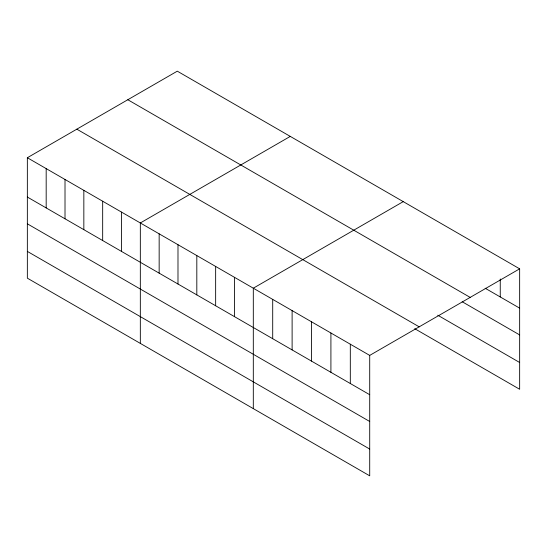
<?xml version="1.0" encoding="UTF-8"?>
<svg xmlns="http://www.w3.org/2000/svg" width="547" height="547" viewBox="0 0 547 547"><rect width="100%" height="100%" fill="white"/><g stroke="black" fill="none" stroke-linecap="round" stroke-linejoin="round"><path stroke-width="0.82" d="M27.35 157.734L369.71 355.4L369.71 475.828L27.35 278.17L27.35 157.734L177.29 71.172L519.65 268.83L519.65 389.266L414.742 328.699M290.266 136.401L140.333 222.964L140.333 343.393M403.248 201.624L253.309 288.194L253.309 408.623M369.71 355.4L519.65 268.83M485.162 288.235L519.65 308.146M127.807 99.739L470.174 297.397M462.167 301.725L519.65 334.914M437.737 315.202L519.65 362.497M76.826 129.167L419.193 326.832M27.35 197.05L369.71 394.715M27.35 223.819L369.71 421.484M27.35 251.401L369.71 449.06M500.252 278.997L500.252 296.946M350.312 344.2L350.312 383.515M330.914 332.993L330.914 372.309M311.51 321.793L311.51 361.109M292.112 310.593L292.112 349.909M272.707 299.394L272.707 338.709M234.478 277.322L234.478 316.638M215.648 266.451L215.648 305.766M196.817 255.579L196.817 294.895M177.987 244.707L177.987 284.023M159.156 233.836L159.156 273.151M121.502 212.092L121.502 251.408M102.672 201.221L102.672 240.536M83.841 190.349L83.841 229.665M65.011 179.478L65.011 218.793M46.18 168.606L46.18 207.922"/></g></svg>
